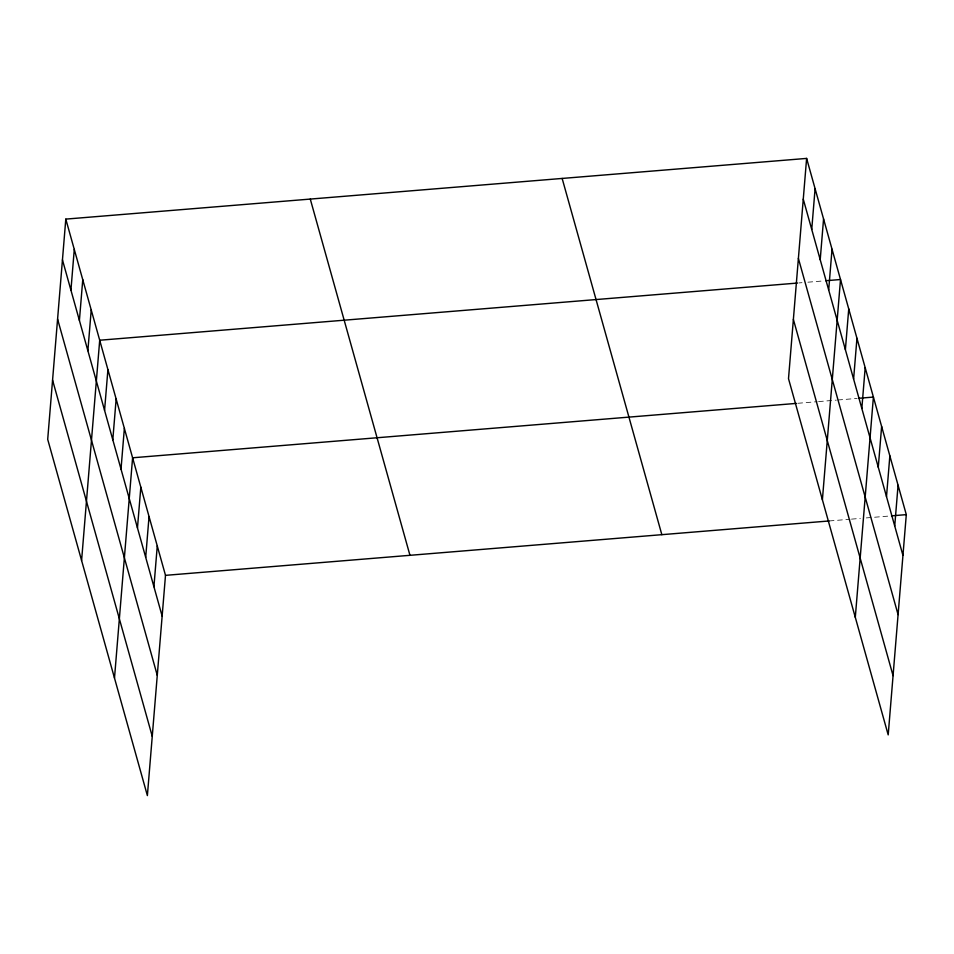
<?xml version="1.0" encoding="UTF-8"?>
<svg xmlns="http://www.w3.org/2000/svg" width="954" height="954" viewBox="0 0 954 954"><rect width="100%" height="100%" fill="white"/><g stroke="black" fill="none" stroke-linecap="round" stroke-linejoin="round"><path stroke-width="0.72" stroke-dasharray="4.77 3.58" d="M799.023 282.921L801.992 282.682M807.919 282.193L824.208 280.858M797.842 403.28L817.101 401.694M818.58 401.574L836.36 400.12M837.85 400L857.109 398.414M829.253 520.956L850.002 519.25M851.481 519.131L860.365 518.404M866.292 517.915L889.999 515.971"/><path stroke-width="1.43" d="M65.802 219.11L47.7 439.365L147.381 795.588L165.495 575.345L65.802 219.11L806.619 158.412L906.3 514.635L888.198 734.89L788.505 378.655L806.619 158.412M70.93 290.147L74.281 249.388M79.409 320.425L82.76 279.665M87.875 350.702L91.226 309.955M81.591 560.475L99.705 340.232L797.544 283.052M104.57 410.375L107.921 369.615M112.799 439.77L116.15 399.01M121.015 469.153L124.366 428.394M114.492 678.032L132.594 457.789L796.363 403.399M137.471 527.932L140.822 487.172M145.688 557.327L149.039 516.567M153.916 586.71L157.267 545.95M811.735 229.437L815.086 188.689M820.213 259.726L823.564 218.967M828.68 290.004L832.031 249.244M822.396 499.777L840.51 279.522L825.699 280.738M845.387 349.665L848.738 308.917M853.603 379.06L856.954 338.3M861.832 408.443L865.183 367.695M855.297 617.333L873.399 397.079L858.588 398.295M878.276 467.233L881.627 426.474M886.504 496.617L889.855 455.857M894.721 526.012L898.072 485.252M165.495 575.345L829.253 520.956M891.489 515.852L906.3 514.635M803.268 199.159L902.949 555.395M798.391 258.391L898.084 614.626M793.382 319.423L893.063 675.659M562.144 178.434L661.837 534.669M310.277 199.076L409.958 555.311M62.451 259.87L162.144 616.105M57.586 319.101L157.267 675.337M52.565 380.121L152.258 736.357"/></g></svg>
